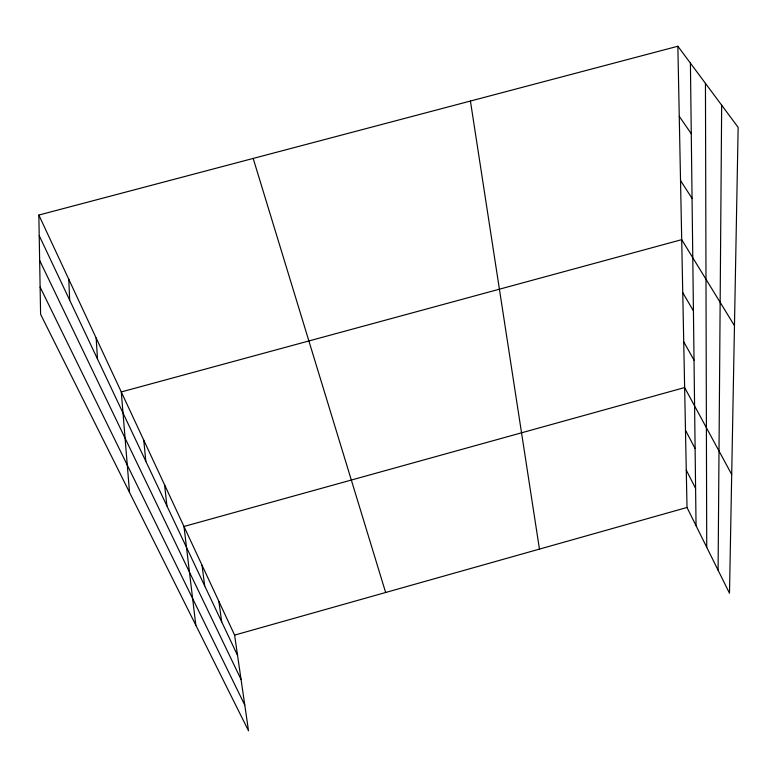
<?xml version="1.0" encoding="UTF-8"?>
<svg xmlns="http://www.w3.org/2000/svg" width="777" height="777" viewBox="0 0 777 777"><rect width="100%" height="100%" fill="white"/><g stroke="black" fill="none" stroke-linecap="round" stroke-linejoin="round"><path stroke-width="1.17" d="M718.094 570.221L721.668 105.177M234.605 635.11L687.014 507.468L677.865 46.241L38.85 215.054L40.598 314.277L248.514 730.759L234.605 635.11L38.85 215.054M677.865 46.241L738.15 127.37L729.496 593.239L687.014 507.468M679.253 116.336L691.277 133.751M680.526 180.575L692.064 198.378M734.469 325.689L681.701 239.666L121.28 391.938L129.526 492.414M682.75 292.657L693.434 310.887M683.731 341.822L694.026 360.149M731.701 474.436L684.634 387.558L183.984 526.476L195.823 625.203M685.479 430.215L695.104 448.582M686.276 470.104L695.59 488.412M40.122 287.101L244.784 705.069M39.646 260.402L241.055 679.477M39.219 235.684L237.558 655.419M253.185 158.43L385.645 592.492M470.425 101.039L539.452 549.096M218.852 601.301L221.678 621.814M202.01 565.17L204.691 585.868M164.617 484.935L166.909 505.905M143.774 440.209L145.814 461.266M96.154 338.014L97.504 359.042M68.774 279.273L69.687 300.165M690.413 63.131L696.046 525.699M705.448 83.362L706.73 547.27"/></g></svg>
